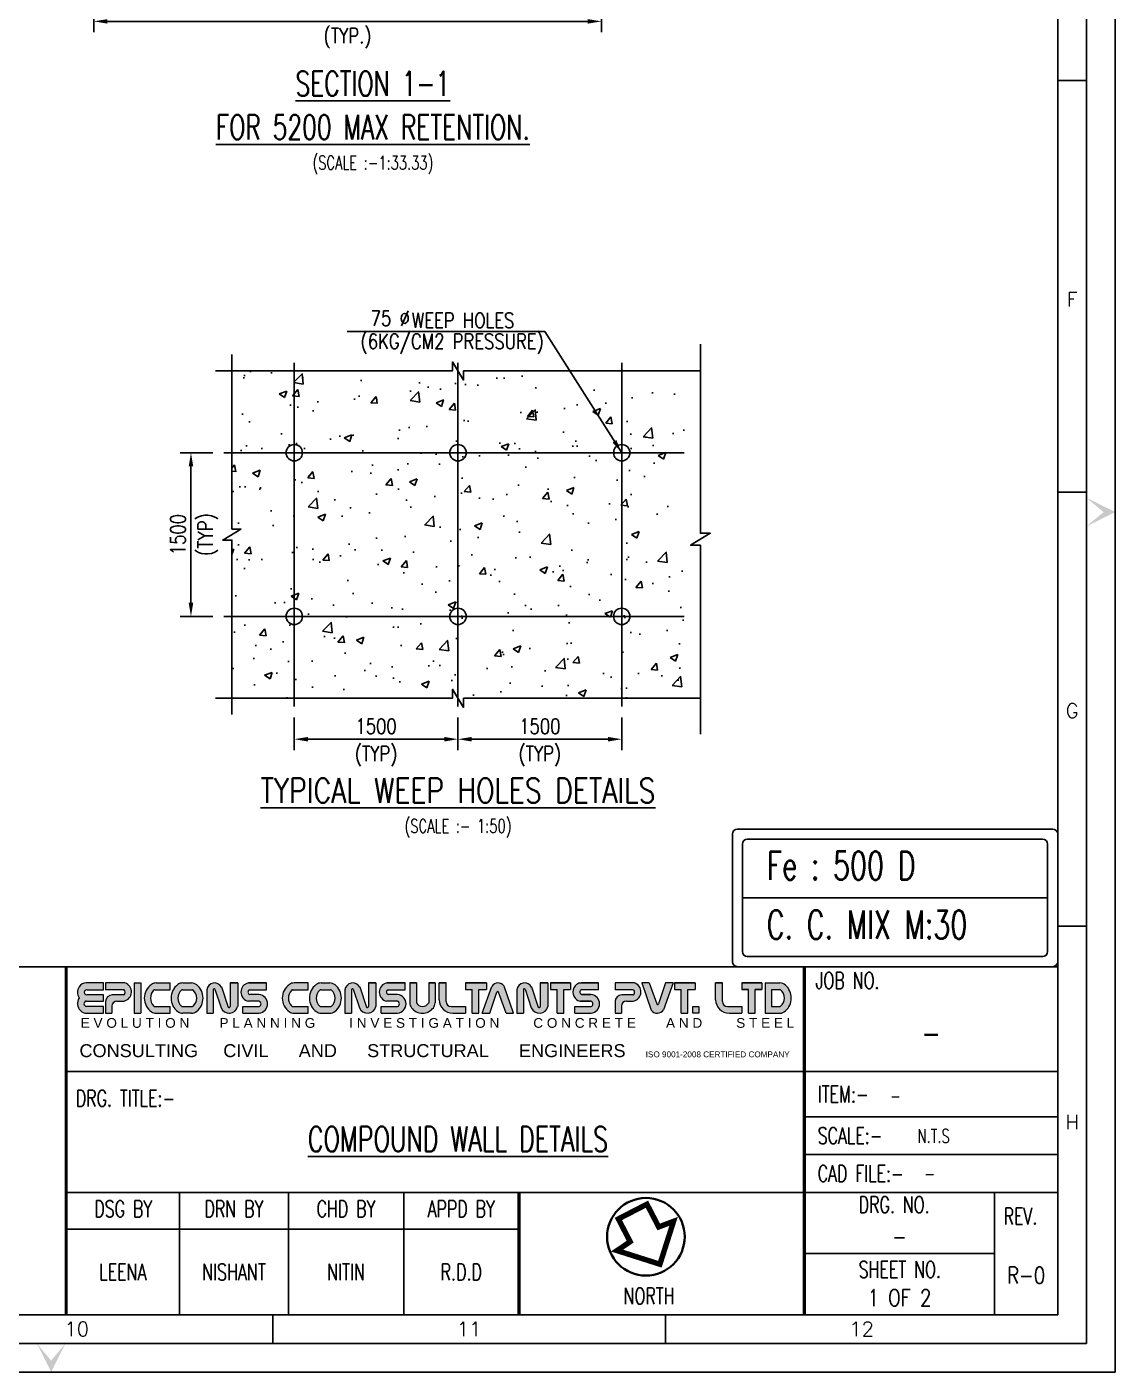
# Model space of a CAD drawing. Extents: x -69352 to 1013721, y -547461 to -186867.
# Drawn here: x 575763 to 595701, y -432773 to -408118 of the extents above; entities that cross this region are included whole.
import ezdxf
from ezdxf.enums import TextEntityAlignment as Align
from ezdxf.lldxf.tags import DXFTag

# ---------------------------------------------------------------- set-up
doc = ezdxf.new("R2010")
doc.units = 0
doc.header["$LTSCALE"] = 500
doc.header["$MEASUREMENT"] = 0
doc.header["$PDMODE"] = 35
doc.header["$PDSIZE"] = -15
doc.linetypes.add('CENTER2', pattern=[1.125, 0.75, -0.125, 0.125, -0.125])
doc.layers.get('DEFPOINTS').update_dxf_attribs({"color": 4})
doc.layers.add('00 ECPL LOGO', color=250, linetype='Continuous', lineweight=20)
doc.layers.add('00 ELEV-2', color=9, linetype='Continuous', lineweight=30)
for name, color, linetype in [('LINE CUT', 8, 'Continuous'), ('PNA', 10, 'Continuous'), ('S-CENTER LINE', 8, 'CENTER2'), ('S-CONCRET LINE', 4, 'Continuous'), ('S-DIM-1', 5, 'Continuous'), ('S-PCC', 9, 'Continuous'), ('S-TEXT', 2, 'Continuous'), ('S-TEXT-1 @ 1', 4, 'Continuous'), ('S-TITIL', 6, 'Continuous'), ('S-TITLE', 6, 'Continuous'), ('SCHEDULE LINE-1', 7, 'Continuous'), ('TEXT (SHEET)', 4, 'Continuous'), ('TITLE', 4, 'Continuous')]:
    doc.layers.add(name, color=color, linetype=linetype)
doc.styles.add('ROMANS', font='simplex.shx', dxfattribs={"width": 0.8, "height": 275})
doc.styles.add('SEC. TEXT', font='arial.ttf', dxfattribs={"height": 180})
tags = doc.linetypes.add('CENTER', pattern=[2, 1.25, -0.25, 0.25, -0.25]).pattern_tags.tags
tags[10:11] = [DXFTag(74, 4), DXFTag(75, 0), DXFTag(340, '0'), DXFTag(46, 1.0), DXFTag(50, 0.0), DXFTag(44, 0.0), DXFTag(45, 0.0)]
tags[8:9] = [DXFTag(74, 4), DXFTag(75, 0), DXFTag(340, '0'), DXFTag(46, 1.0), DXFTag(50, 0.0), DXFTag(44, 0.0), DXFTag(45, 0.0)]
tags[6:7] = [DXFTag(74, 4), DXFTag(75, 0), DXFTag(340, '0'), DXFTag(46, 1.0), DXFTag(50, 0.0), DXFTag(44, 0.0), DXFTag(45, 0.0)]
tags[4:5] = [DXFTag(74, 4), DXFTag(75, 0), DXFTag(340, '0'), DXFTag(46, 1.0), DXFTag(50, 0.0), DXFTag(44, 0.0), DXFTag(45, 0.0)]
doc.dimstyles.new('dim100', dxfattribs={"dimtxt": 250, "dimasz": 250, "dimexe": 200, "dimexo": 200, "dimgap": 100, "dimtad": 1, "dimdec": 0, "dimzin": 0, "dimdsep": 46, "dimtxsty": 'ROMANS', "dimcen": 0, "dimclrd": 5, "dimclre": 5, "dimclrt": 4, "dimadec": 0, "dimazin": 0, "dimtfac": 1, "dimtdec": 0, "dimtix": 1, "dimtofl": 0, "dimtmove": 2, "dimatfit": 3, "dimfxl": 0, "dimtolj": 1, "dimtzin": 0, "dimlwd": -1, "dimlwe": -1, "dimarcsym": 0})
doc.dimstyles.new('dim33.33', dxfattribs={"dimtxt": 250, "dimasz": 250, "dimexe": 200, "dimexo": 200, "dimgap": 100, "dimtad": 1, "dimdec": 0, "dimlfac": 0.333331, "dimzin": 0, "dimdsep": 46, "dimtxsty": 'ROMANS', "dimcen": 0, "dimclrd": 5, "dimclre": 5, "dimclrt": 4, "dimadec": 0, "dimazin": 0, "dimtfac": 1, "dimtdec": 0, "dimtix": 1, "dimtofl": 0, "dimtmove": 2, "dimatfit": 3, "dimfxl": 0, "dimtolj": 1, "dimtzin": 0, "dimlwd": -1, "dimlwe": -1, "dimarcsym": 0})
doc.dimstyles.new('dim50', dxfattribs={"dimtxt": 250, "dimasz": 250, "dimexe": 200, "dimexo": 200, "dimgap": 100, "dimtad": 1, "dimdec": 0, "dimlfac": 0.5, "dimzin": 0, "dimdsep": 46, "dimtxsty": 'ROMANS', "dimcen": 0, "dimclrd": 5, "dimclre": 5, "dimclrt": 4, "dimadec": 0, "dimazin": 0, "dimtfac": 1, "dimtdec": 0, "dimtix": 1, "dimtofl": 0, "dimtmove": 2, "dimatfit": 3, "dimfxl": 0, "dimtolj": 1, "dimtzin": 0, "dimlwd": -1, "dimlwe": -1, "dimarcsym": 0})

# ---------------------------------------------------------------- blocks, each defined once
blk = doc.blocks.new('*D586')
at = {"layer": 'DEFPOINTS', "color": 0}
for p in [(576989, -406651), (586289, -406651), (586289, -408016)]:
    blk.add_point(p, dxfattribs=at)
at = {"layer": 'S-DIM-1', "color": 5}
for p, q in [((576989, -406851), (576989, -408216)), ((586289, -406851), (586289, -408216)), ((577239, -408016), (586039, -408016))]:
    blk.add_line(p, q, dxfattribs=at)
for points in [[(577239, -407975), (577239, -408058), (576989, -408016)], [(586039, -408058), (586039, -407975), (586289, -408016)]]:
    blk.add_solid(points, dxfattribs=at)
at = {"layer": 'S-DIM-1', "color": 4, "char_height": 275, "attachment_point": 5, "style": 'ROMANS'}
for s, insert in [('\\A1;3100', (581639, -407779)), ('(TYP.)', (581639, -408326))]:
    blk.add_mtext(s, dxfattribs=dict(at, insert=insert))
blk = doc.blocks.new('*D605')
at = {"layer": 'DEFPOINTS', "color": 0}
for p in [(580661, -420573), (583661, -420573), (583661, -421173)]:
    blk.add_point(p, dxfattribs=at)
at = {"layer": 'S-DIM-1', "color": 5}
for p, q in [((580661, -420773), (580661, -421373)), ((583661, -420773), (583661, -421373)), ((580911, -421173), (583411, -421173))]:
    blk.add_line(p, q, dxfattribs=at)
for points in [[(580911, -421132), (580911, -421215), (580661, -421173)], [(583411, -421215), (583411, -421132), (583661, -421173)]]:
    blk.add_solid(points, dxfattribs=at)
at = {"layer": 'S-DIM-1', "color": 4, "char_height": 275, "attachment_point": 5, "style": 'ROMANS'}
for s, insert in [('\\A1;1500', (582161, -420936)), ('(TYP)', (582161, -421483))]:
    blk.add_mtext(s, dxfattribs=dict(at, insert=insert))
blk = doc.blocks.new('*D606')
at = {"layer": 'DEFPOINTS', "color": 0}
for p in [(578769, -415923), (579369, -415923), (579369, -418923)]:
    blk.add_point(p, dxfattribs=at)
at = {"layer": 'S-DIM-1', "color": 5}
for p, q in [((579169, -415923), (578569, -415923)), ((578769, -418673), (578769, -416173)), ((579169, -418923), (578569, -418923))]:
    blk.add_line(p, q, dxfattribs=at)
for points in [[(578810, -416173), (578727, -416173), (578769, -415923)], [(578727, -418673), (578810, -418673), (578769, -418923)]]:
    blk.add_solid(points, dxfattribs=at)
at = {"layer": 'S-DIM-1', "color": 4, "char_height": 275, "attachment_point": 5, "rotation": 90, "style": 'ROMANS'}
for s, insert in [('\\A1;1500', (578531, -417423)), ('(TYP)', (579078, -417423))]:
    blk.add_mtext(s, dxfattribs=dict(at, insert=insert))
blk = doc.blocks.new('*D607')
at = {"layer": 'DEFPOINTS', "color": 0}
for p in [(583661, -420573), (586661, -420573), (583661, -421173)]:
    blk.add_point(p, dxfattribs=at)
at = {"layer": 'S-DIM-1', "color": 5}
for p, q in [((583661, -420773), (583661, -421373)), ((586661, -420773), (586661, -421373)), ((586411, -421173), (583911, -421173))]:
    blk.add_line(p, q, dxfattribs=at)
for points in [[(583911, -421132), (583911, -421215), (583661, -421173)], [(586411, -421215), (586411, -421132), (586661, -421173)]]:
    blk.add_solid(points, dxfattribs=at)
at = {"layer": 'S-DIM-1', "color": 4, "char_height": 275, "attachment_point": 5, "style": 'ROMANS'}
for s, insert in [('\\A1;1500', (585161, -420936)), ('(TYP)', (585161, -421483))]:
    blk.add_mtext(s, dxfattribs=dict(at, insert=insert))
blk = doc.blocks.new('EPICONS TITLE')
at = {"layer": '00 ECPL LOGO'}
h = blk.add_hatch(color=7, dxfattribs=at)
h.dxf.hatch_style = 1
h.paths.add_polyline_path([(678, -252), (678, -146), (414, -146, 0.261636), (303, -208, 0.285841), (304, -378, 0.344902), (324, -574, 0.204992), (418, -614), (678, -614), (678, -510), (424, -510, -1), (418, -426), (678, -426), (678, -331), (424, -331, -1), (422, -252)])
h = blk.add_hatch(color=7, dxfattribs=at)
h.dxf.hatch_style = 1
h.paths.add_polyline_path([(1011, -146), (712, -146), (712, -252), (997, -252, -0.440545), (997, -331), (816, -331, 0.414214), (712, -435), (712, -614), (810, -614), (810, -504, -0.414214), (888, -426), (997, -426, 0.757811)])
h.paths.add_polyline_path([(1254, -146), (1153, -146), (1153, -614), (1254, -614)])
h.paths.add_polyline_path([(1708, -146), (1494, -146, 0.154275), (1419, -169, 0.519672), (1419, -591, 0.154275), (1494, -614), (1708, -614), (1708, -510), (1472, -510, -0.210356), (1452, -502, -0.388707), (1452, -260, -0.210356), (1472, -252), (1708, -252)])
h.paths.add_polyline_path([(2037, -146), (1904, -146, 0.159018), (1828, -171, 0.507969), (1828, -589, 0.159018), (1904, -614), (2037, -614, 0.173791), (2119, -585, 0.472311), (2119, -175, 0.173791)])
h.paths.add_polyline_path([(2046, -252, -0.185052), (2063, -258, -0.445894), (2063, -504, -0.185052), (2046, -510), (1899, -510, -0.185052), (1882, -504, -0.445894), (1882, -258, -0.185052), (1899, -252)], flags=16)
h.paths.add_polyline_path([(2501, -209, 0.723435), (2273, -252), (2273, -614), (2374, -614), (2374, -252, -0.723435), (2399, -241), (2495, -533, 0.724077), (2751, -510), (2751, -146), (2635, -146), (2635, -509, -0.755661), (2603, -519)])
h.paths.add_polyline_path([(3198, -146), (2916, -146, 0.823713), (2916, -429), (3082, -429, -0.713272), (3082, -510), (2830, -510), (2830, -614), (3082, -614, 0.900309), (3082, -324), (2936, -324, -0.746931), (2936, -252), (3198, -252)])
h = blk.add_hatch(color=7, dxfattribs=at)
h.dxf.hatch_style = 1
h.paths.add_polyline_path([(3837, -146), (3623, -146, 0.154275), (3548, -169, 0.519672), (3548, -591, 0.154275), (3623, -614), (3837, -614), (3837, -510), (3600, -510, -0.210932), (3581, -502, -0.385278), (3580, -260, -0.212895), (3599, -252), (3837, -252)])
h.paths.add_polyline_path([(4255, -175, 0.173792), (4173, -146), (4040, -146, 0.159018), (3964, -171, 0.507969), (3964, -589, 0.159018), (4040, -614), (4173, -614, 0.173792), (4255, -585, 0.472311)])
h.paths.add_polyline_path([(4182, -252, -0.185053), (4199, -258, -0.445893), (4199, -504, -0.185053), (4182, -510), (4035, -510, -0.185053), (4017, -504, -0.445893), (4017, -258, -0.185053), (4035, -252)], flags=16)
h.paths.add_polyline_path([(4406, -252), (4406, -614), (4507, -614), (4507, -252, -0.436861), (4522, -236, -0.319738), (4534, -245), (4629, -533, 0.724077), (4884, -510), (4884, -146), (4768, -146), (4768, -509, -0.755661), (4737, -519), (4635, -209, 0.723435)])
h.paths.add_polyline_path([(5335, -146), (5053, -146, 0.823713), (5053, -429), (5219, -429, -0.713272), (5219, -510), (4967, -510), (4967, -614), (5219, -614, 0.900309), (5219, -324), (5074, -324, -0.746931), (5074, -252), (5335, -252)])
h.paths.add_polyline_path([(5509, -146), (5408, -146), (5408, -452, 0.160106), (5433, -529, 0.505303), (5772, -529, 0.160106), (5797, -452), (5797, -146), (5699, -146), (5699, -451, -0.621318), (5509, -451)])
h.paths.add_polyline_path([(5969, -146), (5862, -146), (5862, -406, 0.414214), (6070, -614), (6267, -614), (6267, -510), (6047, -510, -0.414214), (5969, -432)])
h.paths.add_polyline_path([(6589, -146), (6267, -146), (6267, -249), (6372, -249), (6372, -614), (6473, -614), (6473, -249), (6589, -249)])
h.paths.add_polyline_path([(6863, -194, 0.539211), (6672, -201), (6523, -614), (6641, -614), (6752, -289, -0.708617), (6777, -289), (6894, -614), (7006, -614)])
h.paths.add_polyline_path([(7288, -209, 0.723435), (7059, -252), (7059, -614), (7160, -614), (7160, -252, -0.723435), (7186, -241), (7282, -533, 0.724077), (7538, -510), (7538, -146), (7421, -146), (7421, -509, -0.755661), (7390, -519)])
h.paths.add_polyline_path([(7886, -146), (7579, -146), (7579, -249), (7684, -249), (7684, -614), (7785, -614), (7785, -249), (7886, -249)])
h.paths.add_polyline_path([(8321, -146), (8059, -146, 0.157568), (7983, -170, 0.511532), (7983, -404, 0.157569), (8059, -429), (8206, -429, -0.713272), (8206, -510), (7953, -510), (7953, -614), (8206, -614, 0.900308), (8206, -324), (8065, -324), (8060, -324, -0.722204), (8060, -249), (8321, -249)])
h = blk.add_hatch(color=7, dxfattribs=at)
h.dxf.hatch_style = 1
h.paths.add_polyline_path([(8875, -146), (8576, -146), (8576, -252), (8849, -252, -0.270444), (8871, -265, -0.26297), (8871, -318, -0.270444), (8849, -331), (8680, -331, 0.414214), (8576, -435), (8576, -614), (8674, -614), (8674, -504, -0.414214), (8752, -426), (8861, -426, 0.757811)])
h.paths.add_polyline_path([(9103, -146), (8990, -146), (9133, -566, 0.539211), (9324, -560), (9474, -146), (9356, -146), (9244, -471, -0.708617), (9220, -471)])
h.paths.add_polyline_path([(9814, -146), (9492, -146), (9492, -249), (9597, -249), (9597, -614), (9698, -614), (9698, -249), (9814, -249)])
h.paths.add_polyline_path([(10234, -146), (10128, -146), (10128, -406, 0.414214), (10336, -614), (10533, -614), (10533, -510), (10312, -510, -0.414214), (10234, -432)])
h.paths.add_polyline_path([(9871, -510), (9775, -510), (9775, -614), (9871, -614)])
h = blk.add_hatch(color=7, dxfattribs=at)
h.dxf.hatch_style = 1
h.paths.add_polyline_path([(10533, -146), (10533, -249), (10637, -249), (10637, -614), (10739, -614), (10739, -249), (10839, -249), (10839, -146)])
h.paths.add_polyline_path([(10890, -146), (10890, -614), (11119, -614, 0.189446), (11208, -580, 0.435754), (11208, -181, 0.189446), (11119, -146)])
h.paths.add_polyline_path([(11122, -249, -0.519112), (11122, -510), (10989, -510), (10989, -249)], flags=16)
at = {"layer": '00 ECPL LOGO', "color": 7}
for p, q in [((678, -146), (414, -146)), ((678, -252), (678, -146)), ((1011, -146), (712, -146)), ((712, -146), (712, -252)), ((1153, -146), (1254, -146)), ((1153, -146), (1153, -614)), ((1254, -146), (1254, -614)), ((1494, -146), (1708, -146)), ((1708, -252), (1708, -146)), ((1904, -146), (2037, -146)), ((2635, -146), (2751, -146)), ((2751, -146), (2635, -146)), ((2635, -146), (2635, -510)), ((2751, -146), (2751, -510)), ((2916, -146), (3198, -146)), ((3198, -146), (2916, -146)), ((3198, -252), (3198, -146)), ((3837, -146), (3623, -146)), ((3837, -252), (3837, -146)), ((4040, -146), (4173, -146)), ((4768, -146), (4884, -146)), ((4768, -146), (4884, -146)), ((4884, -146), (4768, -146)), ((4768, -146), (4768, -510)), ((4884, -146), (4884, -510)), ((5053, -146), (5335, -146)), ((5053, -146), (5335, -146)), ((5335, -146), (5053, -146)), ((5335, -252), (5335, -146)), ((5408, -146), (5509, -146)), ((5509, -146), (5408, -146)), ((5408, -146), (5408, -452)), ((5509, -146), (5509, -451)), ((5699, -146), (5797, -146)), ((5797, -146), (5699, -146)), ((5699, -146), (5699, -451)), ((5797, -146), (5797, -452)), ((5862, -146), (5969, -146)), ((5969, -146), (5862, -146)), ((5862, -406), (5862, -146)), ((5969, -432), (5969, -146)), ((6267, -146), (6589, -146)), ((6589, -146), (6267, -146)), ((6267, -146), (6267, -249)), ((6523, -614), (6672, -201)), ((6589, -146), (6589, -249)), ((7006, -614), (6863, -194)), ((7421, -146), (7538, -146)), ((7421, -146), (7538, -146)), ((7538, -146), (7421, -146)), ((7421, -146), (7538, -146)), ((7421, -146), (7421, -510)), ((7538, -146), (7538, -510)), ((7579, -146), (7886, -146)), ((7886, -146), (7579, -146)), ((7579, -146), (7886, -146)), ((7579, -146), (7886, -146)), ((7886, -146), (7579, -146)), ((7579, -146), (7579, -249)), ((7886, -146), (7886, -249)), ((8040, -146), (8321, -146)), ((8040, -146), (8321, -146)), ((8321, -146), (8059, -146)), ((8321, -252), (8321, -146)), ((8875, -146), (8576, -146)), ((8576, -146), (8576, -252)), ((9103, -146), (8990, -146)), ((9103, -146), (8990, -146)), ((8990, -146), (9133, -566)), ((9103, -146), (9220, -471)), ((9356, -146), (9244, -471)), ((9474, -146), (9324, -560)), ((9474, -146), (9356, -146)), ((9408, -146), (9356, -146)), ((9474, -146), (9356, -146)), ((9492, -146), (9814, -146)), ((9814, -146), (9492, -146)), ((9492, -146), (9814, -146)), ((9492, -146), (9814, -146)), ((9492, -146), (9814, -146)), ((9492, -146), (9492, -249)), ((9814, -146), (9814, -249)), ((10128, -146), (10234, -146)), ((10234, -146), (10128, -146)), ((10128, -406), (10128, -146)), ((10234, -432), (10234, -146)), ((10533, -146), (10839, -146)), ((10839, -146), (10533, -146)), ((10533, -146), (10533, -249)), ((10839, -146), (10839, -249)), ((10890, -146), (11119, -146)), ((10890, -146), (10890, -614)), ((424, -252), (678, -252)), ((678, -331), (424, -331)), ((678, -426), (678, -331)), ((997, -252), (712, -252)), ((997, -331), (816, -331)), ((1472, -252), (1708, -252)), ((1899, -252), (2046, -252)), ((2273, -252), (2273, -614)), ((2374, -252), (2374, -614)), ((2399, -241), (2495, -533)), ((2501, -209), (2603, -519)), ((2751, -252), (2751, -252)), ((2936, -252), (3198, -252)), ((3082, -324), (2936, -324)), ((3599, -252), (3837, -252)), ((4035, -252), (4182, -252)), ((4406, -252), (4406, -614)), ((4507, -252), (4507, -614)), ((4534, -245), (4629, -533)), ((4635, -209), (4737, -519)), ((4884, -252), (4884, -252)), ((5074, -252), (5335, -252)), ((5219, -324), (5074, -324)), ((6267, -249), (6372, -249)), ((6372, -614), (6372, -249)), ((6473, -614), (6473, -249)), ((6473, -249), (6589, -249)), ((6641, -614), (6752, -289)), ((6894, -614), (6777, -289)), ((7059, -252), (7059, -614)), ((7160, -252), (7160, -614)), ((7186, -241), (7282, -533)), ((7288, -209), (7390, -519)), ((7538, -252), (7538, -252)), ((7579, -249), (7684, -249)), ((7579, -249), (7684, -249)), ((7684, -614), (7684, -249)), ((7785, -614), (7785, -249)), ((7785, -249), (7886, -249)), ((7785, -249), (7886, -249)), ((8060, -249), (8321, -249)), ((8206, -324), (8060, -324)), ((8065, -324), (8206, -324)), ((8849, -252), (8576, -252)), ((8849, -331), (8680, -331)), ((9492, -249), (9597, -249)), ((9492, -249), (9597, -249)), ((9597, -614), (9597, -249)), ((9698, -614), (9698, -249)), ((9698, -249), (9814, -249)), ((9698, -249), (9814, -249)), ((10533, -249), (10637, -249)), ((10637, -249), (10533, -249)), ((10637, -614), (10637, -249)), ((10739, -614), (10739, -249)), ((10739, -249), (10839, -249)), ((10739, -249), (10839, -249)), ((10839, -249), (10739, -249)), ((10989, -249), (10989, -510)), ((10989, -249), (11113, -249)), ((418, -426), (678, -426)), ((678, -510), (418, -510)), ((418, -614), (678, -614)), ((678, -614), (678, -510)), ((712, -435), (712, -614)), ((712, -614), (810, -614)), ((810, -504), (810, -614)), ((888, -426), (997, -426)), ((1153, -614), (1254, -614)), ((1472, -510), (1708, -510)), ((1494, -614), (1708, -614)), ((1708, -614), (1708, -510)), ((1899, -510), (2046, -510)), ((2037, -614), (1904, -614)), ((2273, -614), (2374, -614)), ((2614, -614), (2635, -614)), ((2635, -614), (2635, -614)), ((2751, -510), (2751, -510)), ((2830, -614), (2830, -510)), ((2830, -510), (3082, -510)), ((2830, -614), (3082, -614)), ((2830, -614), (3082, -614)), ((3082, -429), (2916, -429)), ((3600, -510), (3837, -510)), ((3623, -614), (3837, -614)), ((3837, -614), (3837, -510)), ((4035, -510), (4182, -510)), ((4040, -614), (4173, -614)), ((4406, -614), (4507, -614)), ((4406, -614), (4507, -614)), ((4406, -614), (4507, -614)), ((4967, -614), (4967, -510)), ((4967, -510), (5219, -510)), ((4967, -510), (5219, -510)), ((4967, -614), (5219, -614)), ((4967, -614), (5219, -614)), ((4967, -614), (5219, -614)), ((5219, -429), (5053, -429)), ((6047, -510), (6267, -510)), ((6070, -614), (6267, -614)), ((6070, -614), (6267, -614)), ((6267, -510), (6267, -614)), ((6372, -614), (6473, -614)), ((6372, -614), (6473, -614)), ((6523, -614), (6641, -614)), ((6589, -614), (6641, -614)), ((6894, -614), (7006, -614)), ((6894, -614), (7006, -614)), ((7059, -614), (7160, -614)), ((7059, -614), (7160, -614)), ((7059, -614), (7160, -614)), ((7538, -510), (7538, -510)), ((7684, -614), (7785, -614)), ((7684, -614), (7785, -614)), ((7684, -614), (7785, -614)), ((7684, -614), (7785, -614)), ((7953, -614), (7953, -510)), ((7953, -510), (8206, -510)), ((7953, -510), (8206, -510)), ((7953, -510), (8206, -510)), ((7953, -614), (8206, -614)), ((7953, -614), (8206, -614)), ((7953, -614), (8206, -614)), ((7953, -614), (8206, -614)), ((7953, -614), (8206, -614)), ((8206, -429), (8040, -429)), ((8059, -429), (8194, -429)), ((8576, -435), (8576, -614)), ((8576, -614), (8674, -614)), ((8674, -504), (8674, -614)), ((8752, -426), (8861, -426)), ((9597, -614), (9698, -614)), ((9597, -614), (9698, -614)), ((9597, -614), (9698, -614)), ((10312, -510), (10533, -510)), ((10336, -614), (10533, -614)), ((10336, -614), (10533, -614)), ((10533, -510), (10533, -614)), ((10637, -614), (10739, -614)), ((10637, -614), (10739, -614)), ((10637, -614), (10739, -614)), ((10637, -614), (10739, -614)), ((10653, -614), (10739, -614)), ((10653, -614), (10739, -614)), ((10653, -614), (10739, -614)), ((10653, -614), (10739, -614)), ((10890, -614), (11119, -614)), ((10989, -510), (11113, -510))]:
    blk.add_line(p, q, dxfattribs=at)
blk.add_lwpolyline([(9775, -510), (9871, -510), (9871, -614), (9775, -614)], close=True, dxfattribs=at)
for centre, radius, start, end in [((414, -276), 130, 90, 148.648), ((965, -284), 146, 282.7188, 71.3398), ((1567, -380), 257, 125.0807, 234.9193), ((1494, -276), 130, 90, 125.0807), ((1981, -380), 259, 126.1417, 233.8583), ((1904, -276), 130, 90, 126.1417), ((2037, -276), 130, 50.5638, 90), ((1951, -380), 265, 309.4362, 50.5638), ((2394, -268), 122, 28.75, 172.2831), ((2944, -287), 144, 101.0425, 258.9575), ((3696, -380), 257, 125.0807, 234.9193), ((3623, -276), 130, 90, 125.0807), ((4116, -380), 259, 126.1417, 233.8583), ((4040, -276), 130, 90, 126.1417), ((4173, -276), 130, 50.5638, 90), ((4087, -380), 265, 309.4362, 50.5638), ((4527, -268), 122, 28.75, 172.2831), ((5081, -287), 144, 101.0425, 258.9575), ((6770, -260), 114, 35.166, 148.5022), ((7181, -268), 122, 28.75, 172.2831), ((8067, -287), 144, 125.818, 234.182), ((8059, -276), 130, 90, 125.818), ((8829, -284), 146, 282.7188, 71.3398), ((11119, -276), 130, 47.0907, 90), ((11023, -380), 272, 312.9093, 47.0907), ((439, -292), 160, 148.648, 212.4563), ((439, -464), 160, 147.5437, 223.6612), ((423, -291), 39.6, 88.7637, 271.2363), ((816, -435), 104, 90, 180), ((961, -291), 53.7, 312.4487, 47.5513), ((1584, -381), 179, 137.5171, 222.4829), ((1472, -278), 26, 90, 137.5171), ((1992, -381), 165, 131.9364, 228.0636), ((1899, -278), 26, 90, 131.9364), ((2046, -278), 26, 48.0636, 90), ((1953, -381), 165, 311.9364, 48.0636), ((2388, -251), 14.5, 40.0191, 183.5523), ((2947, -288), 37.6, 106.4856, 253.5144), ((3067, -469), 146, 276.006, 83.994), ((3714, -381), 180, 138.0741, 222.3563), ((3599, -278), 26, 90, 138.0741), ((4127, -381), 165, 131.9364, 228.0636), ((4035, -278), 26, 90, 131.9364), ((4182, -278), 26, 48.0636, 90), ((4089, -381), 165, 311.9364, 48.0636), ((4522, -251), 14.5, 89.1577, 183.5523), ((4522, -249), 13, 18.2334, 89.1577), ((5084, -288), 37.6, 106.4856, 253.5144), ((5204, -469), 146, 276.006, 83.994), ((6070, -406), 208, 180, 270), ((6764, -294), 13, 19.7665, 161.0546), ((7175, -251), 14.5, 40.0191, 183.5523), ((8059, -299), 130, 234.182, 270), ((8072, -286), 39.3, 108.3261, 238.1957), ((8065, -298), 26, 238.1957, 270), ((8190, -469), 146, 276.006, 83.994), ((8680, -435), 104, 90, 180), ((8849, -278), 26, 29.4672, 90), ((8849, -305), 26, 270, 330.5328), ((8824, -291), 53.7, 330.5328, 29.4672), ((10336, -406), 208, 180, 270), ((11113, -275), 26, 51.4816, 90), ((11030, -380), 160, 308.5184, 51.4816), ((418, -484), 130, 223.6612, 270), ((421, -468), 42.1, 94.0242, 265.9758), ((888, -504), 78, 90, 180), ((1494, -484), 130, 234.9193, 270), ((1472, -484), 26, 222.4829, 270), ((1904, -484), 130, 233.8583, 270), ((1899, -484), 26, 228.0636, 270), ((2037, -484), 130, 270, 309.4362), ((2046, -484), 26, 270, 311.9364), ((2619, -479), 135, 203.2219, 346.755), ((2618, -510), 17.1, 214.0796, 357.6127), ((3068, -470), 43.1, 289.0016, 70.9984), ((3623, -484), 130, 234.9193, 270), ((3600, -484), 26, 222.3563, 270), ((4040, -484), 130, 233.8583, 270), ((4035, -484), 26, 228.0636, 270), ((4173, -484), 130, 270, 309.4362), ((4182, -484), 26, 270, 311.9364), ((4753, -479), 135, 203.2219, 346.8516), ((4751, -510), 17.1, 214.0796, 357.6127), ((5205, -470), 43.1, 289.0016, 70.9984), ((5538, -452), 130, 180, 216.3848), ((5602, -404), 210, 216.3848, 323.6152), ((5604, -405), 106, 206.2931, 333.7069), ((5667, -452), 130, 323.6152, 0), ((6047, -432), 78, 180, 270), ((7406, -479), 135, 203.2219, 346.755), ((7404, -510), 17.1, 214.0796, 357.6127), ((8192, -470), 43.1, 289.0016, 70.9984), ((8752, -504), 78, 90, 180), ((9227, -500), 114, 215.166, 328.5022), ((9232, -467), 13, 199.7665, 341.0546), ((10312, -432), 78, 180, 270), ((11113, -484), 26, 270, 308.5184), ((11119, -484), 130, 270, 312.9093)]:
    blk.add_arc(centre, radius, start, end, dxfattribs=at)
at = {"layer": '00 ECPL LOGO', "color": 7, "attachment_point": 1, "style": 'SEC. TEXT'}
for s, insert, char_height, width in [('\\pt22;E V O L U T I O N        P L A N N I N G         I N V E S T I G A T I O N         C O N C R E T E        A N D         S T E E L', (328, -689), 150, 445502.26), ('\\pt22;CONSULTING     CIVIL      AND      STRUCTURAL      ENGINEERS', (309, -1092), 200, 495763.22), ('\\pt22;ISO 9001-2008 CERTIFIED COMPANY', (9049, -1204), 90, 434288.5)]:
    blk.add_mtext(s, dxfattribs=dict(at, insert=insert, char_height=char_height, width=width))
blk = doc.blocks.new('FOLDER')
at = {"layer": 'PNA'}
for points in [[(-1250, 2500), (0, 0), (0, 1000)], [(1250, 2500), (0, 0), (0, 1000)]]:
    blk.add_solid(points, dxfattribs=at)
blk = doc.blocks.new('SHEET1')
at = {"color": 1}
for p, q in [((762042, -118391, -8), (676135, -118391, -8)), ((743744, -120329, -8), (762042, -120329, -8)), ((743744, -122562, -8), (762042, -122562, -8)), ((743744, -123243, -8), (752092, -123243, -8))]:
    blk.add_line(p, q, dxfattribs=at)
at = {"color": 5, "linetype": 'ByBlock', "lineweight": -2}
for p, q in [((757383, -121163, -8), (762042, -121163, -8)), ((757383, -121862, -8), (762042, -121862, -8)), ((745825, -124822, -8), (745825, -122562, -8)), ((747834, -124822, -8), (747834, -122562, -8)), ((749963, -124822, -8), (749963, -122562, -8)), ((760876, -122562, -8), (760876, -124822, -8)), ((760876, -123692, -8), (757364, -123692, -8))]:
    blk.add_line(p, q, dxfattribs=at)
blk.add_line((752092, -124822, -8), (752092, -122562, -8))
at = {"elevation": -8, "flags": 128}
blk.add_lwpolyline([(674017, -125881), (763101, -125881), (763101, -63214), (674017, -63214)], close=True, dxfattribs=at)
at = {"color": 1, "const_width": 60.9, "elevation": -8}
for points in [[(743729, -124822), (743729, -118391)], [(757364, -124822), (757364, -118391)], [(752092, -124822), (752092, -122562)]]:
    blk.add_lwpolyline(points, dxfattribs=at)
at = {"layer": 'PNA'}
for p, q in [((762042, -102021, -8), (762572, -102021, -8)), ((762042, -109621, -8), (762572, -109621, -8)), ((762042, -117645, -8), (762572, -117645, -8)), ((747548, -124822, -8), (747548, -125351, -8)), ((754795, -124822, -8), (754795, -125351, -8))]:
    blk.add_line(p, q, dxfattribs=at)
at = {"layer": 'PNA', "color": 1, "elevation": -8}
for points in [[(675076, -125351), (762572, -125351), (762572, -63743), (675076, -63743)], [(676135, -124822), (762042, -124822), (762042, -64273), (676135, -64273)]]:
    blk.add_lwpolyline(points, close=True, dxfattribs=at)
at = {"layer": 'S-TITIL', "color": 7, "lineweight": 35}
blk.add_circle((754436, -123381, -8), 717, dxfattribs=at)
at = {"layer": 'S-TITLE', "color": 1, "const_width": 100, "elevation": -8}
blk.add_lwpolyline([(754695, -123888), (754947, -123096), (754673, -123199), (754455, -122779), (753928, -123051), (754145, -123472), (753903, -123636)], close=True, dxfattribs=at)
at = {"layer": '00 ELEV-2', "xscale": 1.196575288621396, "yscale": 1.196575288621396, "zscale": 1.196575288621396}
blk.add_blockref('EPICONS TITLE', (743605, -118516, -8), dxfattribs=at)
at = {"layer": 'PNA', "xscale": 0.2118545526379952, "yscale": 0.2118545526379952, "zscale": 0.2118545526379952, "rotation": 90}
blk.add_blockref('FOLDER', (763101, -109992, -8), dxfattribs=at)
at = {"layer": 'PNA', "xscale": 0.2118545530764888, "yscale": 0.2118545530764888, "zscale": 0.2118545530764888}
blk.add_blockref('FOLDER', (743452, -125881, -8), dxfattribs=at)
at = {"layer": 'PNA', "style": 'ROMANS'}
for s, height, p in [('F', 265, (762307, -106061, -8)), ('G', 265, (762307, -113661, -8)), ('H', 265, (762307, -121262, -8)), ('10', 264.8, (743925, -125086, -8)), ('11', 264.8, (751172, -125086, -8)), ('12', 264.8, (758419, -125086, -8))]:
    blk.add_text(s, height=height, dxfattribs=at).set_placement(p, align=Align.MIDDLE)
at = {"layer": 'TEXT (SHEET)', "color": 4, "style": 'ROMANS', "width": 0.7}
for s, p in [('JOB NO.', (757570, -118798, -8)), ('NORTH', (754025, -124626, -8))]:
    blk.add_text(s, height=304.7, dxfattribs=at).set_placement(p)
for s, height, p in [('DRG. TITLE:-', 304.74, (743907, -120822, -8)), ('ITEM:-', 304.7, (757610, -120746, -8)), ('SCALE:-', 304.7, (757610, -121512, -8)), ('CAD FILE:-', 304.7, (757610, -122212, -8)), ('DRG. NO. ', 304.7, (758367, -122788, -8)), ('REV.', 304.7, (761044, -123001, -8)), ('SHEET NO.', 304.7, (758367, -123986, -8))]:
    blk.add_text(s, height=height, dxfattribs=at).set_placement(p, align=Align.MIDDLE_LEFT)
for s, p in [('DSG BY', (744785, -122864, -8)), ('DRN BY', (746829, -122864, -8)), ('CHD BY', (748898, -122864, -8)), ('APPD BY', (751027, -122864, -8))]:
    blk.add_text(s, height=304.7, dxfattribs=at).set_placement(p, align=Align.MIDDLE_CENTER)

msp = doc.modelspace()

# ---------------------------------------------------------------- hatches: boundary and pattern name
at = {"layer": 'S-PCC'}
h = msp.add_hatch(dxfattribs=at)
h.set_pattern_fill('AR-CONC', color=256, scale=200)
h.set_pattern_definition([(50, (-15873817.6, 675391.4), (1434.520365, -125.50427), [150, -1650]), (355, (-15873817.6, 675391.4), (-277.50267, 1504.38427), [120, -1320]), (100.451444, (-15873698, 675380.9), (1157.01769, 1378.87998), [127.48038, -1402.28422]), (46.1842, (-15873817.6, 675791.4), (2134.48266, -331.03856), [225, -2475]), (96.635635, (-15873639.7, 675763.8), (1869.3239, 1948.2372), [191.22068, -2103.42752]), (351.184164, (-15873817.6, 675791.4), (1869.3239, 1948.2372), [180, -1980]), (21, (-15873617.6, 675691.4), (1193.814104, -805.23778), [150, -1650]), (326, (-15873617.6, 675691.4), (486.63066, 1450.30009), [120, -1320]), (71.451445, (-15873518.1, 675624.3), (1680.44475, 645.0623), [127.48038, -1402.28422]), (37.5, (-15873817.6, 675391.37), (24.31971, 665.787708), [0, -1304, 0, -1340, 0, -1325]), (7.5, (-15873817.6, 675391.4), (526.139075, 788.823424), [0, -764, 0, -1274, 0, -505]), (327.5, (-15874263.6, 675391.37), (1067.644872, -45.109743), [0, -500, 0, -1560, 0, -2070]), (317.5, (-15874463.6, 675391.4), (1166.37234, 200.209965), [0, -650, 0, -1036, 0, -1470])])
h.paths.add_polyline_path([(579518.536, -414423.242), (579518.536, -417321.899), (579684.9, -417321.899), (579352.171, -417524.585), (579518.536, -417524.585), (579518.536, -420423.242), (587803.403, -420423.242), (587803.403, -417524.585), (587637.039, -417524.585), (587969.767, -417321.899), (587803.403, -417321.899), (587803.403, -414423.242)])

# ---------------------------------------------------------------- linework, layer by layer
at = {"layer": 'LINE CUT', "elevation": -5.014}
for points in [[(588103.403, -413934.759), (588103.403, -417398.075), (588283.532, -417398.075), (587923.274, -417617.532), (588103.403, -417617.532), (588103.403, -421080.848)], [(579518.536, -414123.242), (579518.536, -417321.899), (579684.9, -417321.899), (579352.171, -417524.585), (579518.536, -417524.585), (579518.536, -420723.242)], [(588103.403, -414423.242), (583762.312, -414423.242), (583762.312, -414589.606), (583559.626, -414256.878), (583559.626, -414423.242), (579218.536, -414423.242)], [(588103.403, -420423.242), (583762.312, -420423.242), (583762.312, -420589.606), (583559.626, -420256.878), (583559.626, -420423.242), (579218.536, -420423.242)]]:
    msp.add_lwpolyline(points, dxfattribs=at)
at = {"layer": 'S-CENTER LINE', "linetype": 'CENTER', "ltscale": 750}
for p, q in [((580660.969, -414273.242, -5.014), (580660.969, -420573.242, -5.014)), ((583660.969, -414273.242, -5.014), (583660.969, -420573.242, -5.014)), ((586660.969, -414273.242, -5.014), (586660.969, -420573.242, -5.014)), ((579368.536, -415923.242, -5.014), (587803.403, -415923.242, -5.014)), ((579368.536, -418923.242, -5.014), (587803.403, -418923.242, -5.014))]:
    msp.add_line(p, q, dxfattribs=at)
at = {"layer": 'S-CONCRET LINE'}
for centre in [(580660.969, -415923.242, -5.014), (583660.969, -415923.242, -5.014), (586660.969, -415923.242, -5.014), (580660.969, -418923.242, -5.014), (583660.969, -418923.242, -5.014), (586660.969, -418923.242, -5.014)]:
    msp.add_circle(centre, 150, dxfattribs=at)
at = {"layer": 'SCHEDULE LINE-1', "color": 2}
msp.add_line((594465.269, -424081.801), (588873.289, -424081.801), dxfattribs=at)
for points in [[(594557.562, -422820.244), (588780.997, -422820.244, 0.414213562), (588688.704, -422912.536), (588688.704, -425251.065, 0.414213562), (588780.997, -425343.357), (594557.562, -425343.357, 0.414213562), (594649.854, -425251.065), (594649.854, -422912.536, 0.414213562)], [(594372.977, -423004.829), (588965.582, -423004.829, 0.414213562), (588873.289, -423097.121), (588873.289, -425066.48, 0.414213562), (588965.582, -425158.772), (594372.977, -425158.772, 0.414213562), (594465.269, -425066.48), (594465.269, -423097.121, 0.414213562)]]:
    msp.add_lwpolyline(points, format="xyb", close=True, dxfattribs=at)

# ---------------------------------------------------------------- block references
at = {"xscale": 0.9920737521750241, "yscale": 0.9920737521750241, "zscale": 0.9920737521750241}
msp.add_blockref('SHEET1', (-161352.1, -307890.268, 7.46), dxfattribs=at)

# ---------------------------------------------------------------- texts
at = {"layer": 'S-TEXT', "style": 'ROMANS'}
for s, height, width, p in [('(SCALE :-1:33.33)', 250, 0.7, (582101.501, -410606.024)), ('(SCALE :- 1:50)', 250, 0.7, (583660.969, -422763.942, -225.642)), ('-', 304.084, 0.8, (591750.95, -430289.043, 0)), ('LEENA', 304.0842, 0.7, (577521.595, -430939.334, 0)), ('NISHANT', 304.0842, 0.7, (579557.842, -430939.334, 0)), ('NITIN', 304.0842, 0.7, (581610.228, -430939.334, 0)), ('R.D.D', 304.0842, 0.7, (583722.271, -430939.334, 0)), ('R-0', 304.0842, 0.8, (594071.505, -430998.397, 0)), ('1 OF 2', 304.0842, 0.8, (591750.95, -431410.076, 0))]:
    msp.add_text(s, height=height, dxfattribs=dict(at, width=width)).set_placement(p, align=Align.MIDDLE_CENTER)
at = {"layer": 'S-TEXT', "style": 'ROMANS', "width": 0.7}
for s, height, p in [('-', 253.404, (591578.793, -427708.216)), ('N.T.S', 253.4035, (592080.291, -428447.199, -7.9)), ('-', 253.404, (592204.359, -429133.516, 0))]:
    msp.add_text(s, height=height, dxfattribs=at).set_placement(p, align=Align.MIDDLE_LEFT)
at = {"layer": 'S-TEXT-1 @ 1', "style": 'ROMANS', "width": 0.8}
for s, p in [('75 %%C', (582062.287, -413459.457, -225.642)), ('WEEP HOLES', (582817.853, -413497.954)), (' (6KG/CM2 PRESSURE)', (581725.404, -413880.517, -235.482))]:
    msp.add_text(s, height=275, dxfattribs=at).set_placement(p, align=Align.MIDDLE_LEFT)
at = {"layer": 'S-TITIL', "style": 'ROMANS'}
for s, width, p in [('%%USECTION 1-1', 0.7, (582101.501, -409156.024)), ('%%UFOR 5200 MAX RETENTION.', 0.7, (582101.501, -409956.024)), ('%%UTYPICAL WEEP HOLES DETAILS', 0.8, (583660.969, -422113.942, -225.642))]:
    msp.add_text(s, height=450, dxfattribs=dict(at, width=width)).set_placement(p, align=Align.MIDDLE_CENTER)
at = {"layer": 'S-TITIL', "color": 1, "style": 'ROMANS', "width": 0.7}
for s, height, p in [('-', 456.126, (592329.3, -426558.533, 0)), ('%%UCOMPOUND WALL DETAILS', 456.12632, (583660.429, -428502.659))]:
    msp.add_text(s, height=height, dxfattribs=at).set_placement(p, align=Align.MIDDLE_CENTER)
at = {"layer": 'TITLE', "style": 'ROMANS', "width": 0.7}
for s, height, p in [('Fe : 500 D', 519.1453, (589317.647, -423488.364)), ('C. C. MIX M:30', 519.14528, (589317.647, -424573.502))]:
    msp.add_text(s, height=height, dxfattribs=at).set_placement(p, align=Align.MIDDLE_LEFT)

# ---------------------------------------------------------------- dimensions: what is measured, and where the dimension line sits
at = {"layer": 'S-DIM-1'}
dim = msp.add_linear_dim(base=(586288.797, -408016.179, 30.485), p1=(576988.797, -406650.667, 11.068), p2=(586288.797, -406650.667, 11.068), text='<>\\X(TYP.)', dimstyle='dim33.33', override={"dimtxt": 250, "dimasz": 250, "dimtmove": 0}, dxfattribs=at)
dim.commit()
dim.dimension.update_dxf_attribs({"geometry": '*D586', "text_midpoint": (581638.797, -408016.179, 30.485)})
for base, p1, p2, angle, picture, middle in [((578768.536, -415923.242, -5.014), (579368.536, -418923.242, -5.014), (579368.536, -415923.242, -5.014), 90, '*D606', (578768.536, -417423.242, -5.014)), ((583660.969, -421173.242, -5.014), (586660.969, -420573.242, -5.014), (583660.969, -420573.242, -5.014), 180, '*D607', (585160.969, -421173.242, -5.014))]:
    dim = msp.add_linear_dim(base=base, p1=p1, p2=p2, angle=angle, text='<>\\X(TYP)', dimstyle='dim50', dxfattribs=at)
    dim.commit()
    dim.dimension.update_dxf_attribs({"geometry": picture, "text_midpoint": middle})
dim = msp.add_linear_dim(base=(583660.969, -421173.242, -5.014), p1=(580660.969, -420573.242, -5.014), p2=(583660.969, -420573.242, -5.014), text='<>\\X(TYP)', dimstyle='dim50', dxfattribs=at)
dim.commit()
dim.dimension.update_dxf_attribs({"geometry": '*D605', "text_midpoint": (582160.969, -421173.242, -5.014)})

# ---------------------------------------------------------------- leaders
msp.add_leader([(586660.969, -415923.242), (585252.212, -413697.954), (581631.419, -413697.954)], dimstyle='dim100', override={"dimgap": 100, "dimtad": 0}, dxfattribs=at)

doc.saveas('drawing.dxf')
